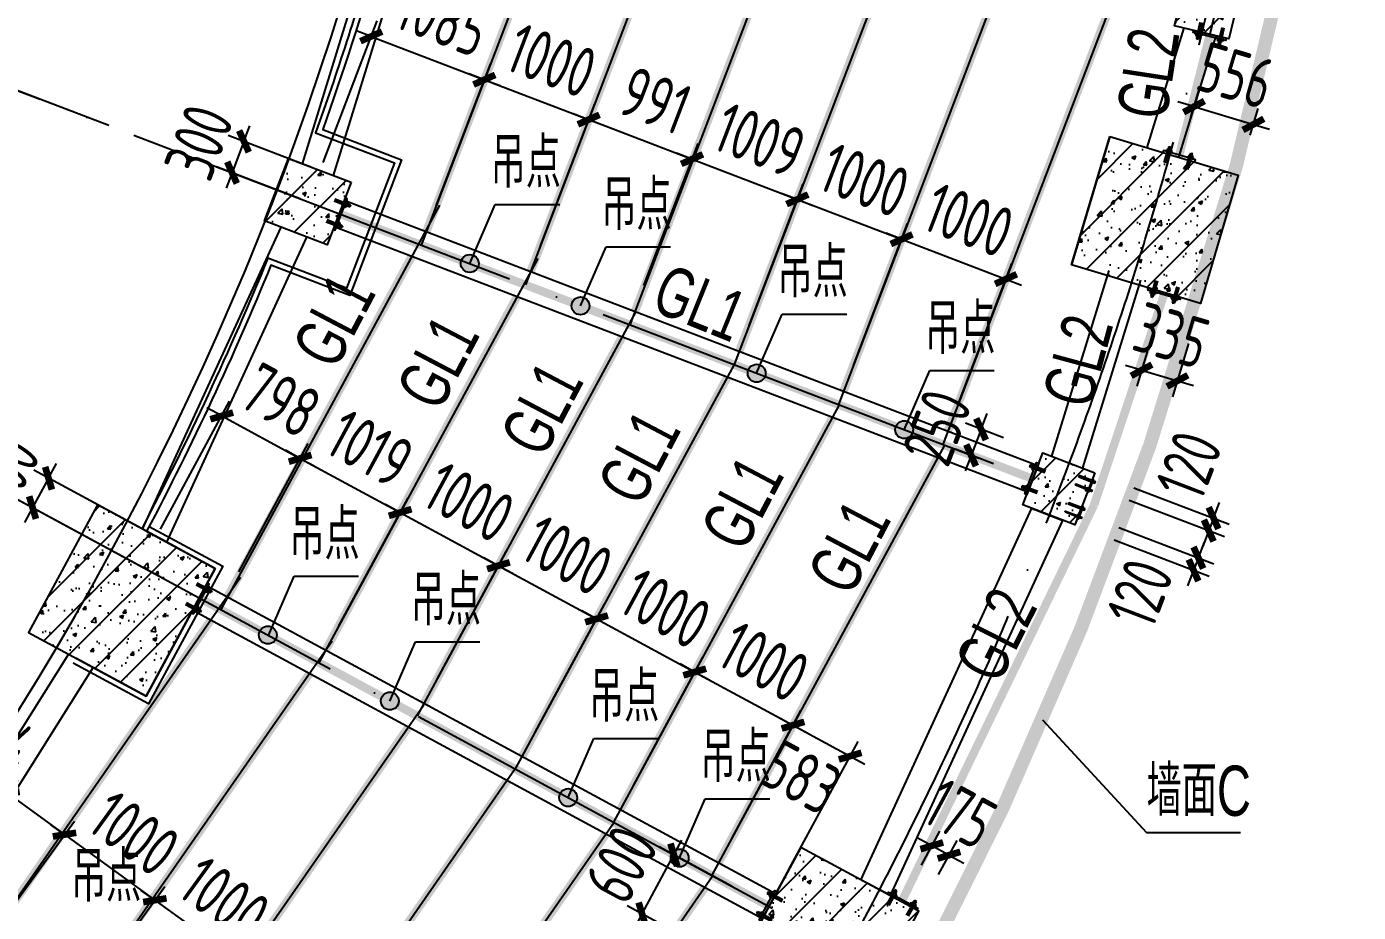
# Model space of a CAD drawing. Extents: x -803796 to -501762, y -1479216 to -846035.
# Drawn here: x -555408 to -543482, y -939413 to -931483 of the extents above; entities that cross this region are included whole.
import ezdxf

# ---------------------------------------------------------------- set-up
doc = ezdxf.new("R2010")
doc.units = 0
doc.header["$LTSCALE"] = 1500
for name, pattern in [('5102-12$0$5102-12$0$5102-12$0$DASH', [0.35, 0.25, -0.1]), ('CENTER', [2, 1.25, -0.25, 0.25, -0.25]), ('XREF-GRID-04区$0$ACAD_ISO04W100', [30, 24, -3, 0, -3])]:
    doc.linetypes.add(name, pattern=pattern)
doc.layers.get('0').update_dxf_attribs({"linetype": 'CONTINUOUS'})
doc.layers.get('Defpoints').update_dxf_attribs({"linetype": 'CONTINUOUS'})
for name, color, linetype in [('AR-INT DECO', 140, 'CONTINUOUS'), ('C18', 4, 'CENTER'), ('COLUMN', 1, 'CONTINUOUS'), ('DIM', 3, 'CONTINUOUS'), ('HATCH', 254, 'CONTINUOUS'), ('L18', 6, 'CONTINUOUS'), ('L25', 7, 'CONTINUOUS'), ('M3', 2, 'CONTINUOUS'), ('P-WALL-ORIG', 6, 'CONTINUOUS'), ('STPM_SBEAM_THICK', 2, 'CONTINUOUS'), ('struc', 161, 'CONTINUOUS'), ('TEXT', 7, 'CONTINUOUS'), ('XREF-GRID-04区$0$A-DOTE', 14, 'XREF-GRID-04区$0$ACAD_ISO04W100'), ('XREF-GRID-04区$0$AXIS', 3, 'CONTINUOUS'), ('XREF-GRID-04区$0$PUB_DIM', 3, 'CONTINUOUS'), ('描图', 4, 'CONTINUOUS')]:
    doc.layers.add(name, color=color, linetype=linetype)
doc.styles.add('TSSD_Dimension', font='Tssdeng.shx', dxfattribs={"width": 0.7, "bigfont": 'hztxt.shx'})
doc.styles.add('TSSD_Label', font='tj03-romans1.shx', dxfattribs={"width": 0.7, "bigfont": 'hztxt.shx'})
doc.styles.add('XREF-GRID-04区$0$_TCH_DIM_T3', font='SIMPLEX', dxfattribs={"width": 0.705882, "bigfont": 'GBCBIG'})
doc.dimstyles.new('TSSD_150_150', dxfattribs={"dimtxt": 450, "dimasz": 150, "dimexe": 150, "dimexo": 375, "dimgap": 150, "dimtad": 1, "dimdec": 0, "dimzin": 0, "dimdsep": 46, "dimtxsty": 'TSSD_Dimension', "dimblk": 'ARCHTICK', "dimblk1": 'ARCHTICK', "dimblk2": 'ARCHTICK', "dimcen": 0, "dimdle": 150, "dimclrt": 7, "dimadec": 0, "dimazin": 0, "dimtfac": 1, "dimtdec": 0, "dimtix": 1, "dimtmove": 2, "dimatfit": 3, "dimfxl": 1, "dimtolj": 1, "dimtzin": 0, "dimarcsym": 0})
doc.dimstyles.new('XREF-GRID-04区$0$_TCH_ARROW&&150', dxfattribs={"dimtxt": 446.25, "dimasz": 300, "dimexe": 375, "dimexo": 450, "dimgap": 150, "dimtad": 1, "dimdec": 0, "dimzin": 0, "dimdsep": 46, "dimtxsty": 'XREF-GRID-04区$0$_TCH_DIM_T3', "dimcen": 0.09, "dimclrt": 7, "dimazin": 2, "dimtfac": 1, "dimtdec": 0, "dimtix": 1, "dimtmove": 2, "dimatfit": 3, "dimfxl": 1, "dimtolj": 1, "dimtzin": 0, "dimarcsym": 0})
pattern_1 = [(50, (-424851.2, -1081287.44), (358.6301, -31.37607), [37.5, -412.5]), (355, (-424851.2, -1081287.44), (-69.3757, 376.0961), [30, -330]), (100.4514, (-424821.3, -1081290.05), (289.2547, 344.7198), [31.8701, -350.57106]), (46.1842, (-424851.2, -1081187.44), (533.6205, -82.7595), [56.25, -618.75]), (96.6356, (-424806.7, -1081194.33), (467.3314, 487.059), [47.8051, -525.8565]), (351.1842, (-424851.2, -1081187.44), (467.331, 487.0593), [45, -495]), (21, (-424801.2, -1081212.44), (298.45353, -201.30945), [37.5, -412.5]), (326, (-424801.2, -1081212.44), (121.6577, 362.575), [30, -330]), (71.4514, (-424776.32, -1081229.2), (420.1113, 161.26525), [31.8701, -350.57106]), (37.5, (-424851.19, -1081287.44), (6.07993, 166.44693), [0, -326, 0, -335, 0, -331.25]), (7.5, (-424851.19, -1081287.44), (131.53477, 197.20586), [0, -191, 0, -318.5, 0, -126.25]), (327.5, (-424962.69, -1081287.44), (266.91122, -11.27744), [0, -125, 0, -390, 0, -517.5]), (317.5, (-425012.7, -1081287.44), (291.59308, 50.0525), [0, -162.5, 0, -259, 0, -367.5]), (45, (-424851.2, -1081287.44), (-176.7767, 176.7767), [])]

# ---------------------------------------------------------------- blocks, each defined once
blk = doc.blocks.new('_ArchTick')
at = {"color": 0, "linetype": 'ByBlock', "const_width": 0.4}
blk.add_lwpolyline([(-0.5, -0.5), (0.5, 0.5)], dxfattribs=at)
blk = doc.blocks.new('*D145')
at = {"layer": 'Defpoints', "color": 0, "transparency": 16777216}
for p in [(-551309, -931958), (-552888, -933050), (-551874, -933438)]:
    blk.add_point(p, dxfattribs=at)
at = {"layer": 'DIM', "color": 0, "lineweight": -2, "transparency": 16777216}
for p, q in [((-552754, -932700), (-552269, -931430)), ((-552322, -931570), (-552462, -931517)), ((-552322, -931570), (-551309, -931958)), ((-551741, -933088), (-551255, -931818)), ((-551309, -931958), (-551168, -932011))]:
    blk.add_line(p, q, dxfattribs=at)
at = {"layer": 'DIM', "color": 0, "lineweight": -2, "transparency": 16777216, "xscale": 150, "yscale": 150, "zscale": 150}
for p, rotation in [((-552322, -931570), 339.0762440968867), ((-551309, -931958), 159.0762440968866)]:
    blk.add_blockref('_ArchTick', p, dxfattribs=dict(at, rotation=rotation))
at = {"layer": 'DIM', "color": 7, "transparency": 16777216, "insert": (-551682, -931414), "char_height": 450, "attachment_point": 5, "rotation": 339.0762, "style": 'TSSD_Dimension'}
blk.add_mtext('\\A1;1085', dxfattribs=at)
blk = doc.blocks.new('*D146')
at = {"layer": 'Defpoints', "color": 0, "transparency": 16777216}
for p in [(-550375, -932315), (-551874, -933438), (-550940, -933795)]:
    blk.add_point(p, dxfattribs=at)
at = {"layer": 'DIM', "color": 0, "lineweight": -2, "transparency": 16777216}
for p, q in [((-551741, -933088), (-551255, -931818)), ((-551309, -931958), (-551449, -931904)), ((-551309, -931958), (-550375, -932315)), ((-550807, -933445), (-550321, -932175)), ((-550375, -932315), (-550234, -932368))]:
    blk.add_line(p, q, dxfattribs=at)
at = {"layer": 'DIM', "color": 0, "lineweight": -2, "transparency": 16777216, "xscale": 150, "yscale": 150, "zscale": 150}
for p, rotation in [((-551309, -931958), 339.076244096791), ((-550375, -932315), 159.076244096791)]:
    blk.add_blockref('_ArchTick', p, dxfattribs=dict(at, rotation=rotation))
at = {"layer": 'DIM', "color": 7, "transparency": 16777216, "insert": (-550708, -931786), "char_height": 450, "attachment_point": 5, "rotation": 339.0762, "style": 'TSSD_Dimension'}
blk.add_mtext('\\A1;1000', dxfattribs=at)
blk = doc.blocks.new('*D147')
at = {"layer": 'Defpoints', "color": 0, "transparency": 16777216}
for p in [(-549449, -932669), (-550940, -933795), (-550014, -934149)]:
    blk.add_point(p, dxfattribs=at)
at = {"layer": 'DIM', "color": 0, "lineweight": -2, "transparency": 16777216}
for p, q in [((-550807, -933445), (-550321, -932175)), ((-550515, -932261), (-549308, -932723)), ((-549881, -933799), (-549395, -932529))]:
    blk.add_line(p, q, dxfattribs=at)
at = {"layer": 'DIM', "color": 0, "lineweight": -2, "transparency": 16777216, "xscale": 150, "yscale": 150, "zscale": 150}
for p, rotation in [((-550375, -932315), 159.076244096791), ((-549449, -932669), 339.076244096791)]:
    blk.add_blockref('_ArchTick', p, dxfattribs=dict(at, rotation=rotation))
at = {"layer": 'DIM', "color": 7, "transparency": 16777216, "insert": (-549778, -932142), "char_height": 450, "attachment_point": 5, "rotation": 339.0762, "style": 'TSSD_Dimension'}
blk.add_mtext('\\A1;991', dxfattribs=at)
blk = doc.blocks.new('*D148')
at = {"layer": 'Defpoints', "color": 0, "transparency": 16777216}
for p in [(-548506, -933029), (-550014, -934149), (-549072, -934509)]:
    blk.add_point(p, dxfattribs=at)
at = {"layer": 'DIM', "color": 0, "lineweight": -2, "transparency": 16777216}
for p, q in [((-549881, -933799), (-549395, -932529)), ((-549449, -932669), (-549589, -932615)), ((-549449, -932669), (-548506, -933029)), ((-548938, -934159), (-548453, -932889)), ((-548506, -933029), (-548366, -933083))]:
    blk.add_line(p, q, dxfattribs=at)
at = {"layer": 'DIM', "color": 0, "lineweight": -2, "transparency": 16777216, "xscale": 150, "yscale": 150, "zscale": 150}
for p, rotation in [((-549449, -932669), 339.076244096791), ((-548506, -933029), 159.076244096791)]:
    blk.add_blockref('_ArchTick', p, dxfattribs=dict(at, rotation=rotation))
at = {"layer": 'DIM', "color": 7, "transparency": 16777216, "insert": (-548844, -932499), "char_height": 450, "attachment_point": 5, "rotation": 339.0762, "style": 'TSSD_Dimension'}
blk.add_mtext('\\A1;1009', dxfattribs=at)
blk = doc.blocks.new('*D149')
at = {"layer": 'Defpoints', "color": 0, "transparency": 16777216}
for p in [(-547572, -933386), (-549072, -934509), (-548138, -934866)]:
    blk.add_point(p, dxfattribs=at)
at = {"layer": 'DIM', "color": 0, "lineweight": -2, "transparency": 16777216}
for p, q in [((-548938, -934159), (-548453, -932889)), ((-548506, -933029), (-548647, -932976)), ((-548506, -933029), (-547572, -933386)), ((-548004, -934516), (-547519, -933246)), ((-547572, -933386), (-547432, -933440))]:
    blk.add_line(p, q, dxfattribs=at)
at = {"layer": 'DIM', "color": 0, "lineweight": -2, "transparency": 16777216, "xscale": 150, "yscale": 150, "zscale": 150}
for p, rotation in [((-548506, -933029), 339.076244096791), ((-547572, -933386), 159.076244096791)]:
    blk.add_blockref('_ArchTick', p, dxfattribs=dict(at, rotation=rotation))
at = {"layer": 'DIM', "color": 7, "transparency": 16777216, "insert": (-547905, -932857), "char_height": 450, "attachment_point": 5, "rotation": 339.0762, "style": 'TSSD_Dimension'}
blk.add_mtext('\\A1;1000', dxfattribs=at)
blk = doc.blocks.new('*D150')
at = {"layer": 'Defpoints', "color": 0, "transparency": 16777216}
for p in [(-546638, -933743), (-548138, -934866), (-547204, -935223)]:
    blk.add_point(p, dxfattribs=at)
at = {"layer": 'DIM', "color": 0, "lineweight": -2, "transparency": 16777216}
for p, q in [((-548004, -934516), (-547519, -933246)), ((-547572, -933386), (-547712, -933333)), ((-547572, -933386), (-546638, -933743)), ((-547070, -934873), (-546585, -933603)), ((-546638, -933743), (-546498, -933797))]:
    blk.add_line(p, q, dxfattribs=at)
at = {"layer": 'DIM', "color": 0, "lineweight": -2, "transparency": 16777216, "xscale": 150, "yscale": 150, "zscale": 150}
for p, rotation in [((-547572, -933386), 339.076244096791), ((-546638, -933743), 159.076244096791)]:
    blk.add_blockref('_ArchTick', p, dxfattribs=dict(at, rotation=rotation))
at = {"layer": 'DIM', "color": 7, "transparency": 16777216, "insert": (-546971, -933215), "char_height": 450, "attachment_point": 5, "rotation": 339.0762, "style": 'TSSD_Dimension'}
blk.add_mtext('\\A1;1000', dxfattribs=at)
blk = doc.blocks.new('*D151')
at = {"layer": 'Defpoints', "color": 0, "transparency": 16777216}
for p in [(-552959, -935348), (-554389, -936312), (-553687, -936692)]:
    blk.add_point(p, dxfattribs=at)
at = {"layer": 'DIM', "color": 0, "lineweight": -2, "transparency": 16777216}
for p, q in [((-554210, -935983), (-553590, -934836)), ((-553661, -934968), (-553793, -934897)), ((-553661, -934968), (-552959, -935348)), ((-553508, -936363), (-552888, -935216)), ((-552959, -935348), (-552827, -935419))]:
    blk.add_line(p, q, dxfattribs=at)
at = {"layer": 'DIM', "color": 0, "lineweight": -2, "transparency": 16777216, "xscale": 150, "yscale": 150, "zscale": 150}
for p, rotation in [((-553661, -934968), 331.5762450800871), ((-552959, -935348), 151.5762450800871)]:
    blk.add_blockref('_ArchTick', p, dxfattribs=dict(at, rotation=rotation))
at = {"layer": 'DIM', "color": 7, "transparency": 16777216, "insert": (-553132, -934828), "char_height": 450, "attachment_point": 5, "rotation": 331.5762, "style": 'TSSD_Dimension'}
blk.add_mtext('\\A1;798', dxfattribs=at)
blk = doc.blocks.new('*D152')
at = {"layer": 'Defpoints', "color": 0, "transparency": 16777216}
for p in [(-552063, -935833), (-553687, -936692), (-552791, -937177)]:
    blk.add_point(p, dxfattribs=at)
at = {"layer": 'DIM', "color": 0, "lineweight": -2, "transparency": 16777216}
for p, q in [((-553508, -936363), (-552888, -935216)), ((-552959, -935348), (-553091, -935276)), ((-552959, -935348), (-552063, -935833)), ((-552612, -936848), (-551991, -935701)), ((-552063, -935833), (-551931, -935904))]:
    blk.add_line(p, q, dxfattribs=at)
at = {"layer": 'DIM', "color": 0, "lineweight": -2, "transparency": 16777216, "xscale": 150, "yscale": 150, "zscale": 150}
for p, rotation in [((-552959, -935348), 331.5762450793253), ((-552063, -935833), 151.5762450793254)]:
    blk.add_blockref('_ArchTick', p, dxfattribs=dict(at, rotation=rotation))
at = {"layer": 'DIM', "color": 7, "transparency": 16777216, "insert": (-552332, -935261), "char_height": 450, "attachment_point": 5, "rotation": 331.5762, "style": 'TSSD_Dimension'}
blk.add_mtext('\\A1;1019', dxfattribs=at)
blk = doc.blocks.new('*D153')
at = {"layer": 'Defpoints', "color": 0, "transparency": 16777216}
for p in [(-551183, -936309), (-552791, -937177), (-551911, -937653)]:
    blk.add_point(p, dxfattribs=at)
at = {"layer": 'DIM', "color": 0, "lineweight": -2, "transparency": 16777216}
for p, q in [((-552612, -936848), (-551991, -935701)), ((-552063, -935833), (-552195, -935762)), ((-552063, -935833), (-551183, -936309)), ((-551733, -937324), (-551112, -936177)), ((-551183, -936309), (-551052, -936380))]:
    blk.add_line(p, q, dxfattribs=at)
at = {"layer": 'DIM', "color": 0, "lineweight": -2, "transparency": 16777216, "xscale": 150, "yscale": 150, "zscale": 150}
for p, rotation in [((-552063, -935833), 331.5762450793253), ((-551183, -936309), 151.5762450793254)]:
    blk.add_blockref('_ArchTick', p, dxfattribs=dict(at, rotation=rotation))
at = {"layer": 'DIM', "color": 7, "transparency": 16777216, "insert": (-551445, -935741), "char_height": 450, "attachment_point": 5, "rotation": 331.5762, "style": 'TSSD_Dimension'}
blk.add_mtext('\\A1;1000', dxfattribs=at)
blk = doc.blocks.new('*D154')
at = {"layer": 'Defpoints', "color": 0, "transparency": 16777216}
for p in [(-550304, -936785), (-551911, -937653), (-551032, -938129)]:
    blk.add_point(p, dxfattribs=at)
at = {"layer": 'DIM', "color": 0, "lineweight": -2, "transparency": 16777216}
for p, q in [((-551733, -937324), (-551112, -936177)), ((-551183, -936309), (-551315, -936238)), ((-551183, -936309), (-550304, -936785)), ((-550853, -937800), (-550233, -936653)), ((-550304, -936785), (-550172, -936856))]:
    blk.add_line(p, q, dxfattribs=at)
at = {"layer": 'DIM', "color": 0, "lineweight": -2, "transparency": 16777216, "xscale": 150, "yscale": 150, "zscale": 150}
for p, rotation in [((-551183, -936309), 331.5762450793253), ((-550304, -936785), 151.5762450793254)]:
    blk.add_blockref('_ArchTick', p, dxfattribs=dict(at, rotation=rotation))
at = {"layer": 'DIM', "color": 7, "transparency": 16777216, "insert": (-550565, -936217), "char_height": 450, "attachment_point": 5, "rotation": 331.5762, "style": 'TSSD_Dimension'}
blk.add_mtext('\\A1;1000', dxfattribs=at)
blk = doc.blocks.new('*D155')
at = {"layer": 'Defpoints', "color": 0, "transparency": 16777216}
for p in [(-549425, -937261), (-551032, -938129), (-550152, -938605)]:
    blk.add_point(p, dxfattribs=at)
at = {"layer": 'DIM', "color": 0, "lineweight": -2, "transparency": 16777216}
for p, q in [((-550853, -937800), (-550233, -936653)), ((-550304, -936785), (-550436, -936713)), ((-550304, -936785), (-549425, -937261)), ((-549974, -938276), (-549353, -937129)), ((-549425, -937261), (-549293, -937332))]:
    blk.add_line(p, q, dxfattribs=at)
at = {"layer": 'DIM', "color": 0, "lineweight": -2, "transparency": 16777216, "xscale": 150, "yscale": 150, "zscale": 150}
for p, rotation in [((-550304, -936785), 331.5762450793253), ((-549425, -937261), 151.5762450793254)]:
    blk.add_blockref('_ArchTick', p, dxfattribs=dict(at, rotation=rotation))
at = {"layer": 'DIM', "color": 7, "transparency": 16777216, "insert": (-549686, -936693), "char_height": 450, "attachment_point": 5, "rotation": 331.5762, "style": 'TSSD_Dimension'}
blk.add_mtext('\\A1;1000', dxfattribs=at)
blk = doc.blocks.new('*D156')
at = {"layer": 'Defpoints', "color": 0, "transparency": 16777216}
for p in [(-548545, -937737), (-550152, -938605), (-549273, -939081)]:
    blk.add_point(p, dxfattribs=at)
at = {"layer": 'DIM', "color": 0, "lineweight": -2, "transparency": 16777216}
for p, q in [((-549974, -938276), (-549353, -937129)), ((-549425, -937261), (-549556, -937189)), ((-549425, -937261), (-548545, -937737)), ((-549094, -938752), (-548474, -937605)), ((-548545, -937737), (-548413, -937808))]:
    blk.add_line(p, q, dxfattribs=at)
at = {"layer": 'DIM', "color": 0, "lineweight": -2, "transparency": 16777216, "xscale": 150, "yscale": 150, "zscale": 150}
for p, rotation in [((-549425, -937261), 331.5762450793253), ((-548545, -937737), 151.5762450793254)]:
    blk.add_blockref('_ArchTick', p, dxfattribs=dict(at, rotation=rotation))
at = {"layer": 'DIM', "color": 7, "transparency": 16777216, "insert": (-548806, -937169), "char_height": 450, "attachment_point": 5, "rotation": 331.5762, "style": 'TSSD_Dimension'}
blk.add_mtext('\\A1;1000', dxfattribs=at)
blk = doc.blocks.new('*D157')
at = {"layer": 'Defpoints', "color": 0, "transparency": 16777216}
for p in [(-548033, -938014), (-549273, -939081), (-548760, -939359)]:
    blk.add_point(p, dxfattribs=at)
at = {"layer": 'DIM', "color": 0, "lineweight": -2, "transparency": 16777216}
for p, q in [((-549094, -938752), (-548474, -937605)), ((-548677, -937665), (-547901, -938086)), ((-548582, -939029), (-547961, -937882))]:
    blk.add_line(p, q, dxfattribs=at)
at = {"layer": 'DIM', "color": 0, "lineweight": -2, "transparency": 16777216, "xscale": 150, "yscale": 150, "zscale": 150}
for p, rotation in [((-548545, -937737), 151.5762450793254), ((-548033, -938014), 331.5762450793253)]:
    blk.add_blockref('_ArchTick', p, dxfattribs=dict(at, rotation=rotation))
at = {"layer": 'DIM', "color": 7, "transparency": 16777216, "insert": (-548467, -938205), "char_height": 450, "attachment_point": 5, "rotation": 331.5762, "style": 'TSSD_Dimension'}
blk.add_mtext('\\A1;583', dxfattribs=at)
blk = doc.blocks.new('*D158')
at = {"layer": 'Defpoints', "color": 0, "transparency": 16777216}
for p in [(-555069, -938717), (-556301, -939352), (-555795, -939718)]:
    blk.add_point(p, dxfattribs=at)
at = {"layer": 'DIM', "color": 0, "lineweight": -2, "transparency": 16777216}
for p, q in [((-556081, -939048), (-555487, -938229)), ((-555697, -938262), (-554948, -938805)), ((-555575, -939414), (-554981, -938595))]:
    blk.add_line(p, q, dxfattribs=at)
at = {"layer": 'DIM', "color": 0, "lineweight": -2, "transparency": 16777216, "xscale": 150, "yscale": 150, "zscale": 150}
for p, rotation in [((-555575, -938350), 144.0762450772448), ((-555069, -938717), 324.0762450772448)]:
    blk.add_blockref('_ArchTick', p, dxfattribs=dict(at, rotation=rotation))
at = {"layer": 'DIM', "color": 7, "transparency": 16777216, "insert": (-555674, -937816), "char_height": 450, "attachment_point": 5, "rotation": 324.0762, "style": 'TSSD_Dimension'}
blk.add_mtext('\\A1;624', dxfattribs=at)
blk = doc.blocks.new('*D159')
at = {"layer": 'Defpoints', "color": 0, "transparency": 16777216}
for p in [(-554260, -939304), (-555795, -939718), (-554985, -940305)]:
    blk.add_point(p, dxfattribs=at)
at = {"layer": 'DIM', "color": 0, "lineweight": -2, "transparency": 16777216}
for p, q in [((-555575, -939414), (-554981, -938595)), ((-555069, -938717), (-555191, -938629)), ((-555069, -938717), (-554260, -939304)), ((-554765, -940001), (-554172, -939182)), ((-554260, -939304), (-554138, -939392))]:
    blk.add_line(p, q, dxfattribs=at)
at = {"layer": 'DIM', "color": 0, "lineweight": -2, "transparency": 16777216, "xscale": 150, "yscale": 150, "zscale": 150}
for p, rotation in [((-555069, -938717), 324.0762450768352), ((-554260, -939304), 144.076245076835)]:
    blk.add_blockref('_ArchTick', p, dxfattribs=dict(at, rotation=rotation))
at = {"layer": 'DIM', "color": 7, "transparency": 16777216, "insert": (-554444, -938706), "char_height": 450, "attachment_point": 5, "rotation": 324.0762, "style": 'TSSD_Dimension'}
blk.add_mtext('\\A1;1000', dxfattribs=at)
blk = doc.blocks.new('*D160')
at = {"layer": 'Defpoints', "color": 0, "transparency": 16777216}
for p in [(-553450, -939890), (-554985, -940305), (-554175, -940892)]:
    blk.add_point(p, dxfattribs=at)
at = {"layer": 'DIM', "color": 0, "lineweight": -2, "transparency": 16777216}
for p, q in [((-554765, -940001), (-554172, -939182)), ((-554260, -939304), (-554381, -939216)), ((-554260, -939304), (-553450, -939890)), ((-553955, -940588), (-553362, -939769)), ((-553450, -939890), (-553328, -939978))]:
    blk.add_line(p, q, dxfattribs=at)
at = {"layer": 'DIM', "color": 0, "lineweight": -2, "transparency": 16777216, "xscale": 150, "yscale": 150, "zscale": 150}
for p, rotation in [((-554260, -939304), 324.0762450768352), ((-553450, -939890), 144.076245076835)]:
    blk.add_blockref('_ArchTick', p, dxfattribs=dict(at, rotation=rotation))
at = {"layer": 'DIM', "color": 7, "transparency": 16777216, "insert": (-553635, -939293), "char_height": 450, "attachment_point": 5, "rotation": 324.0762, "style": 'TSSD_Dimension'}
blk.add_mtext('\\A1;1000', dxfattribs=at)
blk = doc.blocks.new('*D161')
at = {"layer": 'Defpoints', "color": 0, "transparency": 16777216}
for p in [(-552640, -940477), (-554175, -940892), (-553365, -941479)]:
    blk.add_point(p, dxfattribs=at)
at = {"layer": 'DIM', "color": 0, "lineweight": -2, "transparency": 16777216}
for p, q in [((-553955, -940588), (-553362, -939769)), ((-553450, -939890), (-553571, -939802)), ((-553450, -939890), (-552640, -940477)), ((-553145, -941175), (-552552, -940356)), ((-552640, -940477), (-552518, -940565))]:
    blk.add_line(p, q, dxfattribs=at)
at = {"layer": 'DIM', "color": 0, "lineweight": -2, "transparency": 16777216, "xscale": 150, "yscale": 150, "zscale": 150}
for p, rotation in [((-553450, -939890), 324.0762450768352), ((-552640, -940477), 144.076245076835)]:
    blk.add_blockref('_ArchTick', p, dxfattribs=dict(at, rotation=rotation))
at = {"layer": 'DIM', "color": 7, "transparency": 16777216, "insert": (-552825, -939880), "char_height": 450, "attachment_point": 5, "rotation": 324.0762, "style": 'TSSD_Dimension'}
blk.add_mtext('\\A1;1000', dxfattribs=at)
blk = doc.blocks.new('*D223')
at = {"layer": 'Defpoints', "color": 0, "transparency": 16777216}
for p in [(-578530, -923247), (-555184, -928819), (-556043, -930737), (-556111, -931818)]:
    blk.add_point(p, dxfattribs=at)
at = {"layer": 'XREF-GRID-04区$0$PUB_DIM', "color": 0, "lineweight": -2, "transparency": 16777216}
for p, q in [((-555622, -928714), (-555840, -928662)), ((-556531, -931657), (-556741, -931577))]:
    blk.add_line(p, q, dxfattribs=at)
blk.add_arc((-578530, -923247), 23702, 339.8015, 345.851, dxfattribs=at)
at = {"layer": 'XREF-GRID-04区$0$PUB_DIM', "color": 0, "transparency": 16777216}
for points in [[(-555596, -929028), (-555499, -929052), (-555476, -928749)], [(-556239, -931448), (-556332, -931413), (-556391, -931711)]]:
    blk.add_solid(points, dxfattribs=at)
at = {"layer": 'XREF-GRID-04区$0$PUB_DIM', "color": 7, "transparency": 16777216, "insert": (-556279, -930123), "char_height": 446.2, "attachment_point": 5, "rotation": 72.8262, "style": 'XREF-GRID-04区$0$_TCH_DIM_T3'}
blk.add_mtext('\\A1;7.5°', dxfattribs=at)
blk = doc.blocks.new('gdf')
h = blk.add_hatch(color=4)
edge = h.paths.add_edge_path()
edge.add_arc((75802667.5, 175120681), 80, 0, 360)
at = {"color": 4}
blk.add_circle((75802667.5, 175120681), 80, dxfattribs=at)
blk = doc.blocks.new('LMM12A')
at = {"layer": 'L18'}
for p, q in [((0, 7.8), (0, -7.8)), ((9.8, 10.4), (1, 10.4)), ((9.8, 5.2), (1, 5.2)), ((10.8, 7.8), (10.8, -7.8)), ((9.8, -5.2), (1, -5.2)), ((9.8, -10.4), (1, -10.4))]:
    blk.add_line(p, q, dxfattribs=at)
for centre, radius, start, end in [((3.7, 7.8), 3.74, 136, 224), ((13.4, 0), 13.4, 157.15841, 202.84159), ((7.1, 7.8), 3.74, 316, 44), ((-2.6, 0), 13.4, 337.15841, 22.84159), ((3.7, -7.8), 3.74, 136, 224), ((7.1, -7.8), 3.74, 316, 44)]:
    blk.add_arc(centre, radius, start, end, dxfattribs=at)
blk = doc.blocks.new('A$C40232FC0')
blk.add_lwpolyline([(0, 82), (300, 82), (300, 102), (0, 102)], close=True)
at = {"layer": 'C18'}
for p, q in [((50, 0), (50, 145)), ((250, 0), (250, 145))]:
    blk.add_line(p, q, dxfattribs=at)
at = {"layer": 'L18'}
for p, q in [((41, 127), (41, 149)), ((41, 149), (59, 149)), ((45, 128), (45, 149)), ((55, 128), (55, 149)), ((59, 127), (59, 149)), ((241, 127), (241, 149)), ((241, 149), (259, 149)), ((245, 128), (245, 149)), ((255, 128), (255, 149)), ((259, 127), (259, 149)), ((39, 0), (39, 102)), ((43, 0), (43, 102)), ((57, 0), (57, 102)), ((60, 0), (60, 102)), ((239, 0), (239, 102)), ((243, 0), (243, 102)), ((257, 0), (257, 102)), ((260, 0), (260, 102))]:
    blk.add_line(p, q, dxfattribs=at)
at = {"layer": 'L25'}
for p, q in [((17, 102), (17, 110)), ((17, 110), (83, 110)), ((83, 102), (17, 102)), ((83, 110), (83, 102)), ((217, 102), (217, 110)), ((217, 110), (283, 110)), ((283, 102), (217, 102)), ((283, 110), (283, 102))]:
    blk.add_line(p, q, dxfattribs=at)
at = {"layer": 'L18', "extrusion": (0, 0, -1), "xscale": 1.666666666686069, "yscale": 1.666666666686069, "zscale": -1.666666666666666, "rotation": 90}
for p in [(-50, 110), (-250, 110)]:
    blk.add_blockref('LMM12A', p, dxfattribs=at)
blk = doc.blocks.new('*D606')
at = {"layer": 'Defpoints', "color": 0, "transparency": 16777216}
for p in [(-544422, -932358), (-545090, -932652), (-544558, -932812)]:
    blk.add_point(p, dxfattribs=at)
at = {"layer": 'DIM', "color": 0, "lineweight": -2, "transparency": 16777216}
for p, q in [((-544982, -932293), (-544911, -932055)), ((-544954, -932199), (-545098, -932156)), ((-544954, -932199), (-544422, -932358)), ((-544450, -932453), (-544379, -932215)), ((-544422, -932358), (-544278, -932401))]:
    blk.add_line(p, q, dxfattribs=at)
at = {"layer": 'DIM', "color": 0, "lineweight": -2, "transparency": 16777216, "xscale": 150, "yscale": 150, "zscale": 150}
for p, rotation in [((-544954, -932199), 343.3000421342779), ((-544422, -932358), 163.3000421342778)]:
    blk.add_blockref('_ArchTick', p, dxfattribs=dict(at, rotation=rotation))
at = {"layer": 'DIM', "color": 7, "transparency": 16777216, "insert": (-544580, -931919), "char_height": 450, "attachment_point": 5, "rotation": 343.3, "style": 'TSSD_Dimension'}
blk.add_mtext('\\A1;556', dxfattribs=at)
blk = doc.blocks.new('*D607')
at = {"layer": 'Defpoints', "color": 0, "transparency": 16777216}
for p in [(-545217, -933865), (-544896, -933960), (-545102, -934654)]:
    blk.add_point(p, dxfattribs=at)
at = {"layer": 'DIM', "color": 0, "lineweight": -2, "transparency": 16777216}
for p, q in [((-545324, -934224), (-545466, -934702)), ((-545003, -934320), (-545145, -934798)), ((-545424, -934559), (-545567, -934516)), ((-545424, -934559), (-545102, -934654)), ((-545102, -934654), (-544959, -934697))]:
    blk.add_line(p, q, dxfattribs=at)
at = {"layer": 'DIM', "color": 0, "lineweight": -2, "transparency": 16777216, "xscale": 150, "yscale": 150, "zscale": 150}
for p, rotation in [((-545424, -934559), 343.4388349248646), ((-545102, -934654), 163.4388349248645)]:
    blk.add_blockref('_ArchTick', p, dxfattribs=dict(at, rotation=rotation))
at = {"layer": 'DIM', "color": 7, "transparency": 16777216, "insert": (-545156, -934247), "char_height": 450, "attachment_point": 5, "rotation": 343.4388, "style": 'TSSD_Dimension'}
blk.add_mtext('\\A1;335', dxfattribs=at)
blk = doc.blocks.new('*D608')
at = {"layer": 'Defpoints', "color": 0, "transparency": 16777216}
for p in [(-547302, -938817), (-547573, -939319), (-547419, -939402)]:
    blk.add_point(p, dxfattribs=at)
at = {"layer": 'DIM', "color": 0, "lineweight": -2, "transparency": 16777216}
for p, q in [((-547395, -938989), (-547230, -938685)), ((-547302, -938817), (-547434, -938746)), ((-547148, -938901), (-547302, -938817)), ((-547241, -939073), (-547076, -938769)), ((-547148, -938901), (-547016, -938972))]:
    blk.add_line(p, q, dxfattribs=at)
at = {"layer": 'DIM', "color": 0, "lineweight": -2, "transparency": 16777216, "xscale": 150, "yscale": 150, "zscale": 150}
for p, rotation in [((-547302, -938817), 331.5762333020539), ((-547148, -938901), 151.5762333020539)]:
    blk.add_blockref('_ArchTick', p, dxfattribs=dict(at, rotation=rotation))
at = {"layer": 'DIM', "color": 7, "transparency": 16777216, "insert": (-547046, -938529), "char_height": 450, "attachment_point": 5, "rotation": 331.5762, "style": 'TSSD_Dimension'}
blk.add_mtext('\\A1;175', dxfattribs=at)
blk = doc.blocks.new('*D617')
at = {"layer": 'Defpoints', "color": 0, "transparency": 16777216}
for p in [(-553569, -932790), (-552502, -932877), (-552610, -933157)]:
    blk.add_point(p, dxfattribs=at)
at = {"layer": 'DIM', "color": 0, "lineweight": -2, "transparency": 16777216}
for p, q in [((-553462, -932510), (-553408, -932370)), ((-552853, -932743), (-553602, -932456)), ((-553462, -932510), (-553569, -932790)), ((-552960, -933023), (-553709, -932737)), ((-553569, -932790), (-553622, -932930))]:
    blk.add_line(p, q, dxfattribs=at)
at = {"layer": 'DIM', "color": 0, "lineweight": -2, "transparency": 16777216, "xscale": 150, "yscale": 150, "zscale": 150}
for p, rotation in [((-553462, -932510), 249.0762440969022), ((-553569, -932790), 69.07624409690217)]:
    blk.add_blockref('_ArchTick', p, dxfattribs=dict(at, rotation=rotation))
at = {"layer": 'DIM', "color": 7, "transparency": 16777216, "insert": (-553865, -932516), "char_height": 450, "attachment_point": 5, "rotation": 69.0762, "style": 'TSSD_Dimension'}
blk.add_mtext('\\A1;300', dxfattribs=at)
blk = doc.blocks.new('*D618')
at = {"layer": 'Defpoints', "color": 0, "transparency": 16777216}
for p in [(-555355, -935789), (-553718, -936334), (-553861, -936598)]:
    blk.add_point(p, dxfattribs=at)
at = {"layer": 'DIM', "color": 0, "lineweight": -2, "transparency": 16777216}
for p, q in [((-554048, -936156), (-555344, -935454)), ((-555212, -935526), (-555141, -935394)), ((-555212, -935526), (-555355, -935789)), ((-554191, -936420), (-555487, -935718)), ((-555355, -935789), (-555427, -935921))]:
    blk.add_line(p, q, dxfattribs=at)
at = {"layer": 'DIM', "color": 0, "lineweight": -2, "transparency": 16777216, "xscale": 150, "yscale": 150, "zscale": 150}
for p, rotation in [((-555212, -935526), 241.5762465838991), ((-555355, -935789), 61.57624658389916)]:
    blk.add_blockref('_ArchTick', p, dxfattribs=dict(at, rotation=rotation))
at = {"layer": 'DIM', "color": 7, "transparency": 16777216, "insert": (-555614, -935479), "char_height": 450, "attachment_point": 5, "rotation": 61.5762, "style": 'TSSD_Dimension'}
blk.add_mtext('\\A1;300', dxfattribs=at)
blk = doc.blocks.new('*D619')
at = {"layer": 'Defpoints', "color": 0, "transparency": 16777216}
for p in [(-546950, -935321), (-546309, -935298), (-546398, -935532)]:
    blk.add_point(p, dxfattribs=at)
at = {"layer": 'DIM', "color": 0, "lineweight": -2, "transparency": 16777216}
for p, q in [((-546861, -935087), (-546807, -934947)), ((-546659, -935164), (-547001, -935034)), ((-546861, -935087), (-546950, -935321)), ((-546748, -935398), (-547090, -935267)), ((-546950, -935321), (-547004, -935461))]:
    blk.add_line(p, q, dxfattribs=at)
at = {"layer": 'DIM', "color": 0, "lineweight": -2, "transparency": 16777216, "xscale": 150, "yscale": 150, "zscale": 150}
for p, rotation in [((-546861, -935087), 249.0764154887372), ((-546950, -935321), 69.07641548873724)]:
    blk.add_blockref('_ArchTick', p, dxfattribs=dict(at, rotation=rotation))
at = {"layer": 'DIM', "color": 7, "transparency": 16777216, "insert": (-547256, -935070), "char_height": 450, "attachment_point": 5, "rotation": 69.0764, "style": 'TSSD_Dimension'}
blk.add_mtext('\\A1;250', dxfattribs=at)
blk = doc.blocks.new('*D620')
at = {"layer": 'Defpoints', "color": 0, "transparency": 16777216}
for p in [(-549612, -938898), (-548760, -939359), (-549046, -939886)]:
    blk.add_point(p, dxfattribs=at)
at = {"layer": 'DIM', "color": 0, "lineweight": -2, "transparency": 16777216}
for p, q in [((-549090, -939180), (-549744, -938827)), ((-549612, -938898), (-549540, -938766)), ((-549897, -939426), (-549612, -938898)), ((-549376, -939708), (-550029, -939354)), ((-549897, -939426), (-549969, -939558))]:
    blk.add_line(p, q, dxfattribs=at)
at = {"layer": 'DIM', "color": 0, "lineweight": -2, "transparency": 16777216, "xscale": 150, "yscale": 150, "zscale": 150}
for p, rotation in [((-549612, -938898), 241.5762450758104), ((-549897, -939426), 61.57624507581033)]:
    blk.add_blockref('_ArchTick', p, dxfattribs=dict(at, rotation=rotation))
at = {"layer": 'DIM', "color": 7, "transparency": 16777216, "insert": (-550084, -938983), "char_height": 450, "attachment_point": 5, "rotation": 61.5762, "style": 'TSSD_Dimension'}
blk.add_mtext('\\A1;600', dxfattribs=at)
blk = doc.blocks.new('A$C6D4627A8')
blk.add_lwpolyline([(0, 122), (120, 122), (120, 132), (0, 132)], close=True)
at = {"layer": 'AR-INT DECO'}
for points in [[(14, 0), (26, 0), (26, 155), (14, 155)], [(106, 0), (94, 0), (94, 155), (106, 155)]]:
    blk.add_lwpolyline(points, close=True, dxfattribs=at)
blk = doc.blocks.new('*D625')
at = {"layer": 'Defpoints', "color": 0, "transparency": 16777216}
for p in [(-545842, -935477), (-545885, -935589), (-544822, -935995)]:
    blk.add_point(p, dxfattribs=at)
at = {"layer": 'DIM', "color": 0, "lineweight": -2, "transparency": 16777216}
for p, q in [((-545492, -935611), (-544639, -935937)), ((-545534, -935723), (-544682, -936049)), ((-544779, -935883), (-544725, -935743)), ((-544779, -935883), (-544822, -935995)), ((-544822, -935995), (-544875, -936135))]:
    blk.add_line(p, q, dxfattribs=at)
at = {"layer": 'DIM', "color": 0, "lineweight": -2, "transparency": 16777216, "xscale": 150, "yscale": 150, "zscale": 150}
for p, rotation in [((-544779, -935883), 249.0762450779874), ((-544822, -935995), 69.07624507798735)]:
    blk.add_blockref('_ArchTick', p, dxfattribs=dict(at, rotation=rotation))
at = {"layer": 'DIM', "color": 7, "transparency": 16777216, "insert": (-545000, -935410), "char_height": 450, "attachment_point": 5, "rotation": 69.0762, "style": 'TSSD_Dimension'}
blk.add_mtext('\\A1;120', dxfattribs=at)
blk = doc.blocks.new('*D626')
at = {"layer": 'Defpoints', "color": 0, "transparency": 16777216}
for p in [(-545978, -935832), (-546020, -935944), (-544958, -936350)]:
    blk.add_point(p, dxfattribs=at)
at = {"layer": 'DIM', "color": 0, "lineweight": -2, "transparency": 16777216}
for p, q in [((-545627, -935966), (-544775, -936292)), ((-545670, -936078), (-544818, -936404)), ((-544915, -936238), (-544861, -936098)), ((-544915, -936238), (-544958, -936350)), ((-544958, -936350), (-545011, -936490))]:
    blk.add_line(p, q, dxfattribs=at)
at = {"layer": 'DIM', "color": 0, "lineweight": -2, "transparency": 16777216, "xscale": 150, "yscale": 150, "zscale": 150}
for p, rotation in [((-544915, -936238), 249.0762450803695), ((-544958, -936350), 69.07624508036953)]:
    blk.add_blockref('_ArchTick', p, dxfattribs=dict(at, rotation=rotation))
at = {"layer": 'DIM', "color": 7, "transparency": 16777216, "insert": (-545437, -936555), "char_height": 450, "attachment_point": 5, "rotation": 69.0762, "style": 'TSSD_Dimension'}
blk.add_mtext('\\A1;120', dxfattribs=at)

msp = doc.modelspace()

# ---------------------------------------------------------------- hatches: boundary and pattern name
at = {"layer": 'HATCH'}
h = msp.add_hatch(dxfattribs=at)
h.set_pattern_fill('ARMORED', color=256, scale=50, style=0)
h.set_pattern_definition(pattern_1)
h.paths.add_polyline_path([(-544525.1, -931105.5), (-544641.2, -931591.8), (-545127.5, -931475.7), (-545011.4, -930989.4)])
h = msp.add_hatch(dxfattribs=at)
h.set_pattern_fill('ARMORED', color=256, scale=50, style=0)
h.set_pattern_definition(pattern_1)
h.paths.add_polyline_path([(-546052.2, -933616.6), (-544896.1, -933960.5), (-544558, -932812.1), (-545707.4, -932467.3)])
h = msp.add_hatch(dxfattribs=at)
h.set_pattern_fill('ARMORED', color=256, scale=50, style=0)
h.set_pattern_definition(pattern_1)
h.paths.add_polyline_path([(-552502.5, -932876.6), (-552716.7, -933437), (-553277.2, -933222.7), (-553062.9, -932662.3), (-552549.2, -932858.7)])
h = msp.add_hatch(dxfattribs=at)
h.set_pattern_fill('ARMORED', color=256, scale=50, style=0)
h.set_pattern_definition(pattern_1)
h.paths.add_polyline_path([(-545841.8, -935476.7), (-546020.4, -935943.8), (-546487.4, -935765.2), (-546308.8, -935298.2)])
h = msp.add_hatch(dxfattribs=at)
h.set_pattern_fill('ARMORED', color=256, scale=50, style=0)
h.set_pattern_definition(pattern_1)
h.paths.add_polyline_path([(-554337, -937477.5), (-553718.3, -936334.2), (-554773.6, -935763), (-555392.4, -936906.3)])
h = msp.add_hatch(dxfattribs=at)
h.set_pattern_fill('ARMORED', color=256, scale=50, style=0)
h.set_pattern_definition(pattern_1)
h.paths.add_polyline_path([(-547990.5, -940457.7), (-547419.3, -939402.3), (-548474.6, -938831.1), (-549045.8, -939886.5)])

# ---------------------------------------------------------------- linework, layer by layer
msp.add_lwpolyline([(-544695.3, -931064.8), (-544811.4, -931551.2)])
at = {"layer": 'AR-INT DECO', "linetype": '5102-12$0$5102-12$0$5102-12$0$DASH', "const_width": 120}
for points in [[(-545349.4, -935232.4, 0.0508055), (-543542, -927590.6)], [(-547456.9, -940064.2, 0.0387736), (-545349.4, -935232.4)]]:
    msp.add_lwpolyline(points, format="xyb", dxfattribs=at)
at = {"layer": 'COLUMN'}
for points in [[(-544525.1, -931105.5), (-544641.2, -931591.8), (-545127.5, -931475.7), (-545011.4, -930989.4), (-544525.1, -931105.5)], [(-552502.5, -932876.6), (-552716.7, -933437), (-553277.2, -933222.7), (-553062.9, -932662.3), (-552549.2, -932858.7)], [(-545841.8, -935476.7), (-546020.4, -935943.8), (-546487.4, -935765.2), (-546308.8, -935298.2), (-545841.8, -935476.7)], [(-554337, -937477.5), (-553718.3, -936334.2), (-554773.6, -935763), (-555392.4, -936906.3)], [(-547990.5, -940457.7), (-547419.3, -939402.3), (-548474.6, -938831.1), (-549045.8, -939886.5), (-547990.5, -940457.7)]]:
    msp.add_lwpolyline(points, close=True, dxfattribs=at)
at = {"layer": 'COLUMN', "elevation": 13823.4}
msp.add_lwpolyline([(-545707.4, -932467.3), (-544558, -932812.1), (-544896.1, -933960.5), (-546052.2, -933616.6), (-546052.2, -933616.6)], close=True, dxfattribs=at)
at = {"layer": 'M3'}
for p, q in [((-545707.4, -932467.3, 13823.4), (-546052.2, -933616.6, 13823.4)), ((-546487.4, -935765.2), (-546308.8, -935298.2)), ((-554337, -937477.5), (-553718.3, -936334.2)), ((-549045.8, -939886.5), (-548474.6, -938831.1))]:
    msp.add_line(p, q, dxfattribs=at)
at = {"layer": 'P-WALL-ORIG', "color": 1}
msp.add_arc((-578529, -923248.2), 27150.5, 271.50104, 357.23548, dxfattribs=at)
at = {"layer": 'STPM_SBEAM_THICK', "color": 6, "const_width": 75}
for points in [[(-550577.8, -930046.4), (-551829.8, -933321.1)], [(-549596.7, -930280.5), (-550895.8, -933678.2)], [(-548615.6, -930514.7), (-549961.7, -934035.3)], [(-547634.6, -930748.9), (-549027.7, -934392.5)], [(-546653.5, -930983), (-548093.6, -934749.6)], [(-545672.4, -931217.2), (-547159.6, -935106.7)], [(-545090.2, -932652.4), (-544811.4, -931551.2)], [(-546398.1, -935531.7), (-552609.6, -933156.8)], [(-553610.5, -936591.5), (-551958.7, -933539.5)], [(-551016.6, -933899.7), (-552731.1, -937067.5)], [(-545850.1, -935768.9), (-545222.2, -933880.6)], [(-550074.4, -934259.9), (-551851.6, -937543.5)], [(-549132.3, -934620.1), (-550972.2, -938019.5)], [(-548190.2, -934980.3), (-550092.7, -938495.5)], [(-547248.1, -935340.5), (-549213.3, -938971.5)], [(-545850.1, -935768.9), (-547573.2, -939319)], [(-553861.1, -936598.1), (-548760.2, -939358.8)], [(-553758.7, -936795.6), (-555723.5, -939615.5)], [(-552873.7, -937274.6), (-554913.6, -940202.3)], [(-551988.6, -937753.6), (-554103.6, -940789.1)], [(-551103.6, -938232.6), (-553295.9, -941374.4)], [(-550218.5, -938711.6), (-552483.8, -941962.8)], [(-549333.5, -939190.7), (-551673.8, -942549.6)]]:
    msp.add_lwpolyline(points, dxfattribs=at)
at = {"layer": 'struc', "linetype": 'ByBlock'}
for p, q in [((-552345.7, -930781), (-552941.9, -932710.1)), ((-552660.2, -932814.7), (-552053.7, -930852.1)), ((-545046.3, -931494.5), (-545377.5, -932566.2)), ((-545090.2, -932652.4), (-544754.3, -931565.7)), ((-546353.3, -935415), (-552564.8, -933040.1)), ((-553132.2, -933277.9), (-554373.8, -935980.6)), ((-552654.4, -933273.5), (-546442.9, -935648.4)), ((-554152.7, -936098.2), (-552898.4, -933367.7)), ((-545717.1, -933665), (-546231.5, -935329.3)), ((-545949.8, -935433.8), (-545429.8, -933751.2)), ((-546408.8, -935793.3), (-547939.1, -939124.2)), ((-547672.5, -939262.7), (-546129.5, -935903.9)), ((-548701.7, -939248.3), (-553802.5, -936487.6)), ((-553919.6, -936708.5), (-548818.8, -939469.2)), ((-555033.3, -937102.3), (-556244.6, -939027.7)), ((-556037.2, -939167.6), (-554812, -937220))]:
    msp.add_line(p, q, dxfattribs=at)
at = {"layer": 'TEXT'}
for p, q in [((-550391.7, -929559.7), (-551874.5, -933437.9)), ((-549457.7, -929916.8), (-550940.4, -933795)), ((-548523.6, -930274), (-550006.4, -934152.1)), ((-547589.5, -930631.1), (-549072.3, -934509.2)), ((-546608.5, -930865.2), (-548138.3, -934866.4)), ((-545627.4, -931099.4), (-547204.2, -935223.5)), ((-551710.7, -933081.3), (-553670, -936701.4)), ((-551439.9, -933604), (-551210.8, -933074.9)), ((-551210.8, -933074.9), (-550633.2, -933074.9)), ((-550448.3, -933983.1), (-550219.2, -933454)), ((-550219.2, -933454), (-549641.6, -933454)), ((-550831.2, -933557.3), (-552790.6, -937177.4)), ((-549951.8, -934033.2), (-551911.1, -937653.4)), ((-548871, -934586.2), (-548641.8, -934057.1)), ((-548641.8, -934057.1), (-548064.3, -934057.1)), ((-549072.3, -934509.2), (-551031.7, -938129.4)), ((-547549.6, -935091.4), (-547320.4, -934562.3)), ((-547320.4, -934562.3), (-546742.9, -934562.3)), ((-548130.2, -934869.4), (-550152.2, -938605.4)), ((-547188.1, -935229.6), (-549272.8, -939081.4)), ((-546409.6, -935794.9), (-546129.5, -935903.9)), ((-553493.1, -936414.4), (-555826.6, -939763.5)), ((-553241.8, -936933.2), (-553012.6, -936404.1)), ((-553012.6, -936404.1), (-552435.1, -936404.1)), ((-552672.6, -936986.1), (-555006.1, -940335.2)), ((-552155.6, -937521.1), (-551926.4, -936992)), ((-551926.4, -936992), (-551348.9, -936992)), ((-551852.2, -937557.7), (-554185.7, -940906.9)), ((-546309.5, -937689.1), (-545378.7, -938698.8)), ((-550559, -938385.3), (-550329.8, -937856.2)), ((-550329.8, -937856.2), (-549752.2, -937856.2)), ((-551031.7, -938129.4), (-553365.2, -941478.5)), ((-549560.1, -938925.9), (-549330.9, -938396.8)), ((-549330.9, -938396.8), (-548753.4, -938396.8)), ((-550146.6, -938608.4), (-552544.7, -942050.2)), ((-545378.7, -938698.8), (-544538.7, -938698.8)), ((-549261.6, -939087.4), (-551724.2, -942621.9)), ((-547672.5, -939262.7), (-547937.9, -939121.6))]:
    msp.add_line(p, q, dxfattribs=at)
at = {"layer": 'XREF-GRID-04区$0$A-DOTE', "ltscale": 0.1}
for p, q in [((-558650.6, -930847.1), (-546130.2, -935634.1)), ((-559812.8, -933376.8), (-547984.6, -939778.6))]:
    msp.add_line(p, q, dxfattribs=at)
msp.add_arc((-578529.7, -923246.5), 34650, 271.56998, 356.82445, dxfattribs=at)
at = {"layer": 'XREF-GRID-04区$0$AXIS'}
msp.add_line((-554672, -932368.3), (-559613.6, -930478.9), dxfattribs=at)
at = {"layer": '描图', "color": 30}
for points in [[(-551485.8, -925650.5), (-550488.7, -925753.9), (-550571.3, -926549.6), (-551418.3, -926461.7, -0.0265916), (-551916.6, -929341.3), (-550750.3, -929619.7), (-551098.5, -931078.7), (-552289.5, -930794.5, -0.0142196), (-552820.1, -932433.9), (-552115.1, -932703.5), (-552543.7, -933824.4), (-553248.7, -933554.8, -0.0244944), (-554377.9, -935977.8, -0.0244944)], [(-551480.6, -925600.7), (-551480.6, -925600.7), (-550433.8, -925709.3), (-550526.7, -926604.5), (-551374.5, -926516.6, -0.0256944), (-551856.8, -929304.2), (-550690, -929582.7), (-551061.5, -931139), (-552254.9, -930854.1, -0.0134257), (-552756.7, -932404.7), (-552050.5, -932674.6), (-552514.8, -933888.9), (-553220.9, -933618.9, -0.024047), (-554333.7, -936001.1)]]:
    msp.add_lwpolyline(points, format="xyb", dxfattribs=at)
for points in [[(-554309.9, -935957.2), (-553650.5, -936314), (-554316.9, -937545.3), (-554990.8, -937180.5)], [(-554333.7, -936001.1), (-553718.3, -936334.2), (-554337, -937477.5), (-554967, -937136.5)]]:
    msp.add_lwpolyline(points, dxfattribs=at)

# ---------------------------------------------------------------- block references
at = {"xscale": -1}
for name, p, rotation in [('A$C40232FC0', (-544938.3, -931436.6), 166.5762450768513), ('A$C40232FC0', (-545338, -933743.8), 163.5776277186481), ('A$C40232FC0', (-546267.9, -935420.9), 69.07677449273923), ('A$C6D4627A8', (-546113.1, -935844.1), 249.076236090038), ('A$C40232FC0', (-548616.7, -939265.9), 61.57624200028721), ('A$C40232FC0', (-547475, -939465.4), 331.5762450742549)]:
    msp.add_blockref(name, p, dxfattribs=dict(at, rotation=rotation))
for name, p, rotation in [('A$C40232FC0', (-545257.4, -932687.9), 343.3000421216042), ('A$C40232FC0', (-552632.7, -932987.4), 249.0757137012624), ('A$C6D4627A8', (-545977.3, -935489.1), 249.0762450780149), ('A$C40232FC0', (-553861.8, -936427.1), 241.5762476670489)]:
    msp.add_blockref(name, p, dxfattribs=dict(rotation=rotation))
at = {"layer": 'AR-INT DECO'}
for p in [(-76354107.4, -176054285), (-76353115.8, -176054664.1), (-76351538.5, -176055267.2), (-76350217.1, -176055772.4), (-76355915.6, -176057610.8), (-76354823.1, -176058202.1), (-76353226.5, -176059066.3), (-76352227.6, -176059606.9)]:
    msp.add_blockref('gdf', p, dxfattribs=at)

# ---------------------------------------------------------------- texts
at = {"layer": 'TEXT', "style": 'TSSD_Label', "width": 0.7}
for s, rotation, p in [('GL2', 81.25682, (-545203.7, -932328.6)), ('GL1', 338.03387, (-549831.2, -934015.4)), ('GL1', 62.22445, (-552644, -934569.2)), ('GL1', 62.22445, (-551713.1, -934944)), ('GL2', 74.87559, (-545881.8, -934917.4)), ('GL1', 62.22445, (-550782.3, -935359)), ('GL1', 62.22445, (-549911.7, -935794.1)), ('GL1', 62.22445, (-548987.6, -936202.3)), ('GL1', 62.22445, (-548029.9, -936597.3)), ('GL2', 63.31681, (-546706.5, -937385.3))]:
    msp.add_text(s, height=450, rotation=rotation, dxfattribs=at).set_placement(p)
for s, p in [('吊点', (-551253.2, -932924.9)), ('吊点', (-550261.6, -933304)), ('吊点', (-548684.2, -933907.1)), ('吊点', (-547362.8, -934412.3)), ('吊点', (-553055.1, -936254.1)), ('吊点', (-551968.9, -936842)), ('吊点', (-550372.2, -937706.2)), ('吊点', (-549373.4, -938246.8)), ('墙面C', (-545378.7, -938548.8)), ('吊点', (-555011.4, -939317.1))]:
    msp.add_text(s, height=450, dxfattribs=at).set_placement(p)

# ---------------------------------------------------------------- dimensions: what is measured, and where the dimension line sits
at = {"layer": 'DIM'}
for p1, p2, distance, picture, middle in [((-552888.2, -933050.3), (-551874.5, -933437.9), 1584.5, '*D145', (-551681.5, -931413.7)), ((-545090.2, -932652.4), (-544558, -932812.1), 473.7, '*D606', (-544580.2, -931919.4)), ((-552502.5, -932876.6), (-552609.6, -933156.8), -1026.8, '*D617', (-553865.4, -932516.1)), ((-545217.3, -933864.9), (-544896.1, -933960.5), -723.6, '*D607', (-545156.1, -934246.8)), ((-554388.7, -936312.5), (-553686.8, -936692.4), 1528.8, '*D151', (-553131.6, -934828.1)), ((-546308.8, -935298.2), (-546398.1, -935531.7), -591, '*D619', (-547255.8, -935069.9)), ((-553718.3, -936334.2), (-553861.1, -936598.1), -1698.9, '*D618', (-555613.5, -935479)), ((-547419.3, -939402.3), (-547573.2, -939319), -570.5, '*D608', (-547046.2, -938529.1)), ((-549045.8, -939886.5), (-548760.2, -939358.8), 968.2, '*D620', (-550084.3, -938983.3))]:
    dim = msp.add_aligned_dim(p1=p1, p2=p2, distance=distance, dimstyle='TSSD_150_150', dxfattribs=at)
    dim.commit()
    dim.dimension.update_dxf_attribs({"geometry": picture, "text_midpoint": middle})
for base, p1, p2, angle, picture, middle in [((-550374.5, -932314.9), (-551874.5, -933437.9), (-550940.4, -933795), 159.07624, '*D146', (-550707.6, -931786.1)), ((-549448.5, -932669), (-550940.4, -933795), (-550014.4, -934149), 159.07624, '*D147', (-549777.6, -932141.7)), ((-548506.4, -933029.2), (-550014.4, -934149), (-549072.3, -934509.2), 159.07624, '*D148', (-548843.6, -932498.8)), ((-547572.4, -933386.3), (-549072.3, -934509.2), (-548138.3, -934866.4), 159.07624, '*D149', (-547905.5, -932857.5)), ((-546638.3, -933743.4), (-548138.3, -934866.4), (-547204.2, -935223.5), 159.07624, '*D150', (-546971.4, -933214.6)), ((-552062.9, -935832.9), (-553686.8, -936692.4), (-552790.6, -937177.4), 151.57625, '*D152', (-552332.5, -935260.6)), ((-551183.4, -936308.9), (-552790.6, -937177.4), (-551911.1, -937653.4), 151.57625, '*D153', (-551444.7, -935741.1)), ((-550304, -936784.9), (-551911.1, -937653.4), (-551031.7, -938129.4), 151.57625, '*D154', (-550565.2, -936217.1)), ((-549424.5, -937260.9), (-551031.7, -938129.4), (-550152.2, -938605.4), 151.57625, '*D155', (-549685.8, -936693.1)), ((-548545.1, -937736.9), (-550152.2, -938605.4), (-549272.8, -939081.4), 151.57625, '*D156', (-548806.3, -937169.1)), ((-554259.5, -939303.5), (-555795, -939718.1), (-554985.1, -940304.9), 144.07625, '*D159', (-554444.5, -938706.4)), ((-553449.6, -939890.3), (-554985.1, -940304.9), (-554175.1, -940891.7), 144.07625, '*D160', (-553634.6, -939293.3)), ((-552639.7, -940477.1), (-554175.1, -940891.7), (-553365.2, -941478.5), 144.07625, '*D161', (-552824.6, -939880.1))]:
    dim = msp.add_linear_dim(base=base, p1=p1, p2=p2, angle=angle, dimstyle='TSSD_150_150', dxfattribs=at)
    dim.commit()
    dim.dimension.update_dxf_attribs({"geometry": picture, "text_midpoint": middle})
for base, p1, p2, angle, picture, middle, dimtype in [((-544821.9, -935995.1), (-545841.8, -935476.7), (-545884.7, -935588.8), 249.07625, '*D625', (-544999.7, -935410.2), 161), ((-544957.6, -936350.1), (-545977.5, -935831.7), (-546020.4, -935943.8), 249.07625, '*D626', (-545437.5, -936555.1), 161), ((-555069.5, -938716.7), (-556300.7, -939351.7), (-555795, -939718.1), 324.07625, '*D158', (-555673.6, -937816), 161), ((-548032.5, -938014.3), (-549272.8, -939081.4), (-548760.2, -939358.8), 151.57625, '*D157', (-548467.3, -938205.4), 160)]:
    dim = msp.add_linear_dim(base=base, p1=p1, p2=p2, angle=angle, dimstyle='TSSD_150_150', dxfattribs=at)
    dim.commit()
    dim.dimension.update_dxf_attribs({"geometry": picture, "text_midpoint": middle, "dimtype": dimtype})
at = {"layer": 'XREF-GRID-04区$0$PUB_DIM'}
dim = msp.add_angular_dim_3p(base=(-556042.9, -930737.3), center=(-578529.7, -923246.5), p1=(-556110.8, -931818.1), p2=(-555183.8, -928818.6), dimstyle='XREF-GRID-04区$0$_TCH_ARROW&&150', override={"dimgap": 0}, dxfattribs=at)
dim.commit()
dim.dimension.update_dxf_attribs({"geometry": '*D223', "text_midpoint": (-556279, -930123.1), "dimtype": 165, "text_rotation": 72.82625})

doc.saveas('drawing.dxf')
